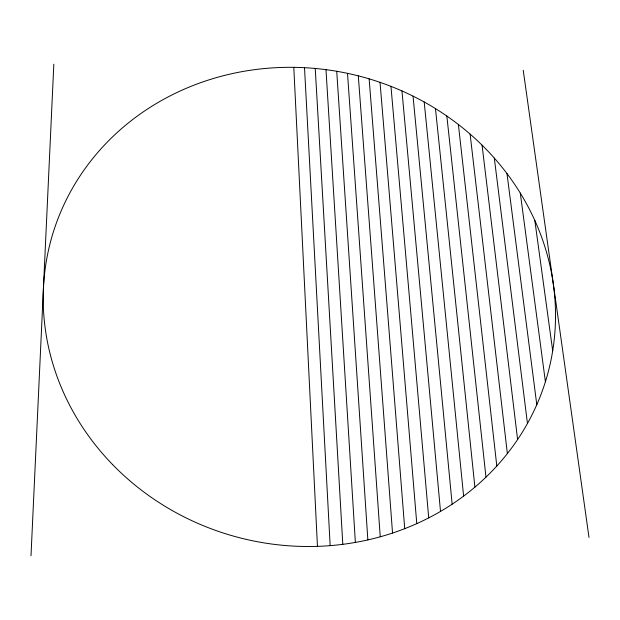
<?xml version="1.0" encoding="UTF-8"?>
<svg xmlns="http://www.w3.org/2000/svg" width="620" height="620" viewBox="0 0 620 620"><rect width="100%" height="100%" fill="white"/><g stroke="black" fill="none" stroke-linecap="round" stroke-linejoin="round"><path stroke-width="0.93" d="M31 555.768L53.831 64.232M523.241 70.308L589 537.432M534.812 220.418L552.699 350.819M520.288 193.068L545.406 381.757M506.982 173.569L536.796 404.697M494.311 158.069L527.457 423.483M482.058 145.15L517.607 439.549M470.107 134.091L507.369 453.592M458.382 124.481L496.806 466.039M446.842 116.041L485.971 477.16M435.457 108.585L474.897 487.142M424.189 101.975L463.621 496.116M413.029 96.115L452.15 504.192M401.962 90.923L440.51 511.423M390.964 86.343L428.714 517.886M380.029 82.336L416.779 523.629M369.14 78.849L404.721 528.674M358.306 75.857L392.538 533.053M347.502 73.338L380.246 536.796M336.73 71.269L367.854 539.919M325.981 69.649L355.369 542.423M315.239 68.456L342.798 544.329M304.513 67.689L330.158 545.639M293.795 67.34L317.448 546.36M112.654 464.636A257.23 238.46 14 0 0 544.608 384.237A257.23 238.46 14 0 0 240.824 71.858A257.23 238.46 14 0 0 112.654 464.636"/></g></svg>
